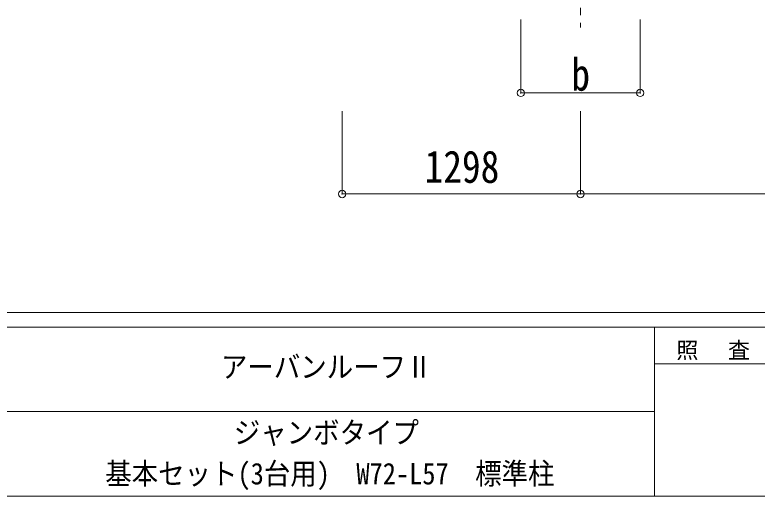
# Model space of a CAD drawing. Units: millimetres at full size; details may follow other scales. Extents: x -11243 to 11243, y -7760 to 7760.
# Drawn here: x 119 to 4161, y -7760 to -5141 of the extents above; entities that cross this region are included whole.
import ezdxf
from ezdxf.enums import TextEntityAlignment as Align

# ---------------------------------------------------------------- set-up
doc = ezdxf.new("R2010")
doc.units = ezdxf.units.MM
doc.header["$LTSCALE"] = 40
doc.header["$PDMODE"] = 32
doc.header["$PDSIZE"] = 40
doc.linetypes.add('CHAIN1', pattern=[8, 5, -1, 1, -1])
for name, color, linetype, lineweight in [('0-1_本体', 5, 'CHAIN1', 9), ('0-6_OTH_LINE', 6, 'Continuous', 9), ('F-0_240', 7, 'Continuous', 9)]:
    doc.layers.add(name, color=color, linetype=linetype, lineweight=lineweight)
doc.styles.add('ＭＳ ゴシック', font='')
doc.styles.get('ＭＳ ゴシック').set_extended_font_data('MS Gothic')

msp = doc.modelspace()

# ---------------------------------------------------------------- linework, layer by layer
at = {"layer": '0-1_本体'}
msp.add_line((3199.44, -1983.1), (3199.44, -5208.89), dxfattribs=at)
at = {"layer": '0-6_OTH_LINE'}
for p, q in [((2874.54, -5565.5), (2874.54, -5165.51)), ((3524.54, -5565.5), (3524.54, -5165.51)), ((2874.54, -5565.5), (3524.54, -5565.5)), ((1901.44, -6115.51), (1901.44, -5665.51)), ((3199.44, -6115.51), (3199.44, -5665.51)), ((1901.44, -6115.51), (3199.44, -6115.51)), ((3199.44, -6115.51), (6499.44, -6115.51))]:
    msp.add_line(p, q, dxfattribs=at)
for p in [(2874.54, -5565.5), (3524.54, -5565.5), (1901.44, -6115.51), (3199.44, -6115.51)]:
    msp.add_point(p, dxfattribs=at)
at = {"layer": 'F-0_240', "color": 5}
for p, q in [((-11242.74, -6760), (10677.26, -6760)), ((-11242.74, -6840), (7121.58, -6840)), ((3601.58, -6840), (3601.58, -7760)), ((3601.58, -7040), (6001.58, -7040)), ((-4598.42, -7300), (3601.58, -7300)), ((-11242.74, -7760), (10677.26, -7760))]:
    msp.add_line(p, q, dxfattribs=at)

# ---------------------------------------------------------------- texts
at = {"layer": '0-6_OTH_LINE', "color": 7, "style": 'ＭＳ ゴシック', "width": 0.85}
for s, p in [('b', (3149.54, -5605.5)), ('1298', (2350.44, -6107.51))]:
    msp.add_text(s, height=176, dxfattribs=at).set_placement(p, align=Align.BOTTOM_LEFT)
at = {"layer": 'F-0_240', "style": 'ＭＳ ゴシック', "width": 0.9}
for s, p in [('アーバンルーフⅡ', (1241.58, -7150)), ('ジャンボタイプ', (1311.58, -7507.84)), ('基本セット(3台用)\u3000W72-L57\u3000標準柱', (611.58, -7731.34))]:
    msp.add_text(s, height=117.3, dxfattribs=at).set_placement(p, align=Align.BOTTOM_LEFT)
at = {"layer": 'F-0_240', "insert": (3721.58, -7020), "char_height": 87.98, "attachment_point": 7, "style": 'ＭＳ ゴシック'}
msp.add_mtext('\\T1.17;照\u3000査', dxfattribs=at)

doc.saveas('drawing.dxf')
